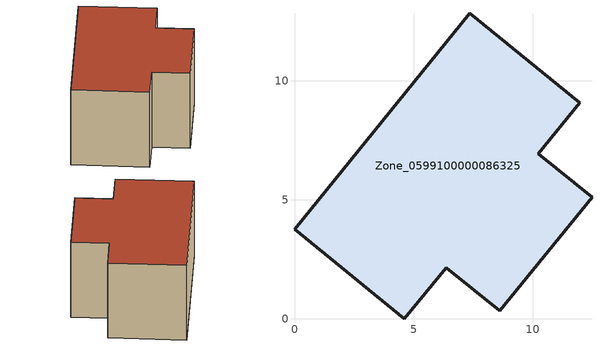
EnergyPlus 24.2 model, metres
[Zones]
Zone_0599100000086325
 floor ground (C_G): 12.5,5.11 8.62,0.33 6.37,2.15 4.62,0 0,3.77 7.36,12.84 11.98,9.07 10.25,6.94 z0
 wall outside (C_F): 11.98,9.07 7.36,12.84 0,3.77 4.62,0 6.37,2.15 8.62,0.33 12.5,5.11 10.25,6.94 11.98,9.07 z0:6.72
 roof outside (C_R): 12.5,5.11 10.25,6.94 11.98,9.07 7.36,12.84 0,3.77 4.62,0 6.37,2.15 8.62,0.33 z6.72
[BUILDING]
Pand.0599100000086325: North Axis=0; Terrain=City; Loads Convergence Tolerance Value=0.04; Temperature Convergence Tolerance Value=0.4; Solar Distribution=FullExterior; Maximum Number of Warmup Days=25; Minimum Number of Warmup Days=1
[Site:Location]
Rotterdam.The.Hague.AP_ZH_NLD Design_Conditions: Latitude=51.96; Longitude=4.45; Time Zone=1; Elevation=-4.5
[SITE:GROUNDTEMPERATURE:BUILDINGSURFACE]
18, 18, 18, 18, 18, 18, 18, 18, 18, 18, 18, 18
[MATERIAL] Thermal Absorptance=0.9; Solar Absorptance=0.7; Visible Absorptance=0.7
Name | Roughness | Thickness | Conductivity | Density | Specific Heat
G.TC.1946-1964 | MediumSmooth | 0.15 | 1 | 540 | 1210
F.TC.1946-1964 | Rough | 0.3 | 0.857143 | 1920 | 840
R.TC.1946-1964 | MediumRough | 0.2 | 0.235294 | 1500 | 1000
[CONSTRUCTION]
C_G: G.TC.1946-1964
C_F: F.TC.1946-1964
C_R: R.TC.1946-1964
[ZONE]
Zone_0599100000086325: Type=1; Multiplier=1; Ceiling Height=Autocalculate; Volume=Autocalculate; Floor Area=autocalculate; Part of Total Floor Area=Yes
[ZONEINFILTRATION:DESIGNFLOWRATE]
Infil_Zone_0599100000086325: Zone or ZoneList or Space or SpaceList=Zone_0599100000086325; Schedule=AlwaysOn; Design Flow Rate Calculation Method=Flow/Area; Flow Rate per Floor Area=0.003; Constant Term Coefficient=1; Temperature Term Coefficient=0; Velocity Term Coefficient=0; Velocity Squared Term Coefficient=0
[HVACTEMPLATE:ZONE:IDEALLOADSAIRSYSTEM]
Zone_0599100000086325: Maximum Heating Supply Air Temperature=50; Minimum Cooling Supply Air Temperature=13; Maximum Heating Supply Air Humidity Ratio=0.0156; Minimum Cooling Supply Air Humidity Ratio=0.0077; Heating Limit=NoLimit; Cooling Limit=NoLimit; Dehumidification Control Type=ConstantSensibleHeatRatio; Cooling Sensible Heat Ratio=0.7; Dehumidification Setpoint=60; Humidification Control Type=None; Humidification Setpoint=30; Outdoor Air Method=None; Outdoor Air Flow Rate per Person=0.00944; Outdoor Air Flow Rate per Zone Floor Area=0; Outdoor Air Flow Rate per Zone=0; Demand Controlled Ventilation Type=None; Outdoor Air Economizer Type=NoEconomizer; Heat Recovery Type=None; Sensible Heat Recovery Effectiveness=0.7; Latent Heat Recovery Effectiveness=0.65
[ZONECONTROL:THERMOSTAT]
ThermostatControl_Zone_0599100000086325: Zone or ZoneList=Zone_0599100000086325; Control Type Schedule=DualSetpointControlType; Control 1=Thermostat_Zone_0599100000086325; Temperature Difference Between Cutout And Setpoint=0
[THERMOSTATSETPOINT:DUALSETPOINT]
Thermostat_Zone_0599100000086325: Heating Setpoint Temperature Schedule=HeatingSetpoint_Zone_0599100000086325; Cooling Setpoint Temperature Schedule=CoolingSetpoint_Zone_0599100000086325
[SCHEDULE:COMPACT]
HeatingSetpoint_Zone_0599100000086325: Through: 12/31, For: AllDays, Until: 24:00, 21
CoolingSetpoint_Zone_0599100000086325: Through: 12/31, For: AllDays, Until: 24:00, 24
DualSetpointControlType: Through: 12/31, For: AllDays, Until: 24:00, 4
AlwaysOn: Through: 12/31, For: AllDays, Until: 24:00, 1
